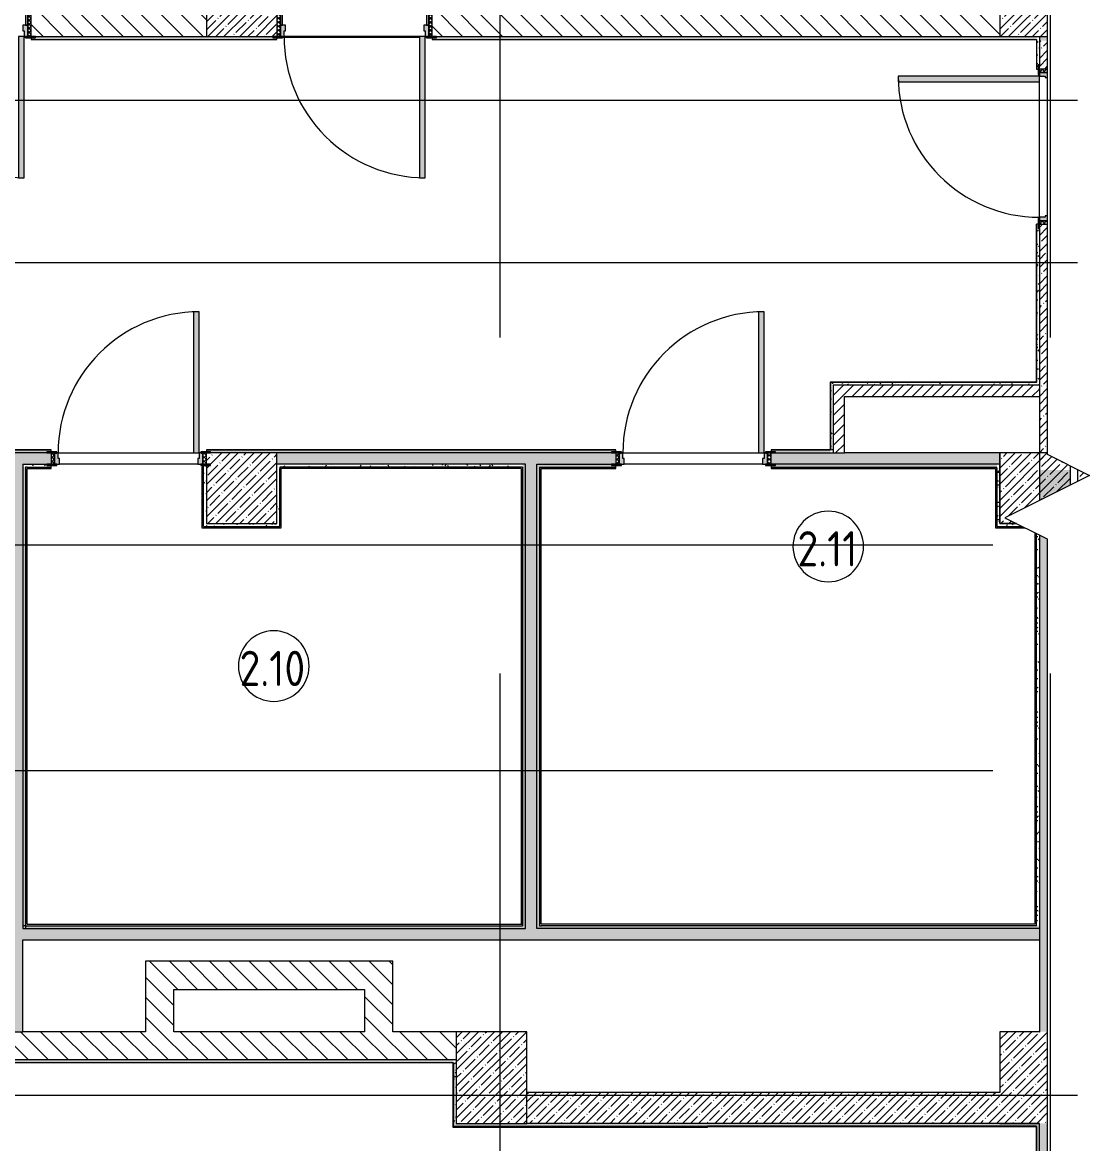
# Model space of a CAD drawing. Header units: millimetres. Extents: x -6228 to 201956, y -8553 to 30426.
# Drawn here: x 174229 to 181788, y 10757 to 18700 of the extents above; entities that cross this region are included whole.
import ezdxf

# ---------------------------------------------------------------- set-up
doc = ezdxf.new("R2010")
doc.units = ezdxf.units.MM
doc.linetypes.add('Осевая', pattern=[15875, 3175, -2381.25, 7937.5, -2381.25])
for name, color, linetype, lineweight in [('A-AREA-IDEN', 7, 'Continuous', 9), ('A-DETL-GENF', 7, 'Continuous', 9), ('A-WALL-4', 7, 'Continuous', 13), ('I-WALL-5', 7, 'Continuous', 9), ('S-COLS-2', 7, 'Continuous', 9), ('Оси', 7, 'Continuous', 9), ('Оси-2', 7, 'Осевая', 9)]:
    doc.layers.add(name, color=color, linetype=linetype, lineweight=lineweight)
for name, color, linetype, lineweight, true_color in [('A-DOOR-5', 7, 'Continuous', 9, 0xaaaaaa), ('A-DOOR-6', 7, 'Continuous', 9, 0xe2e2e2), ('A-DOOR-FRAM-4', 7, 'Continuous', 9, 0xe2e2e2), ('A-DOOR-FRAM-5', 7, 'Continuous', 9, 0xaaaaaa), ('A-FLOR-3', 7, 'Continuous', 9, 0xaaaaaa), ('I-WALL-6', 7, 'Continuous', 9, 0x787878), ('I-WALL-7', 9, 'Continuous', 9, 0x808080)]:
    doc.layers.add(name, color=color, linetype=linetype, lineweight=lineweight, true_color=true_color)
doc.styles.add('GOST Common', font='GOST_Common.ttf', dxfattribs={"width": 0.9, "height": 250})
pattern_1 = [(45, (96951.9, 0), (-57.02463, 57.02463), []), (45, (97008.92, 0), (-57.02463, 57.02463), [100.806, -20.161, 3.353, -16.808])]
pattern_2 = [(135, (96951.9, 0), (-70.71068, -70.71068), [])]
pattern_3 = [(135, (96951.9, 0), (-75.43415, -75.43415), [106.68, -17.78, 3.556, -17.78]), (135, (96951.9, 75.39), (-75.43415, -75.43415), []), (50, (96951.9, 0), (127.52922, -11.15758), [13.335, -146.685]), (355, (96951.9, 0), (-24.66966, 133.74002), [10.668, -117.348]), (100.451, (96962.52, -0.93), (102.85973, 122.58178), [11.333, -124.663]), (46.184, (96951.9, 35.56), (189.75516, -29.43036), [20.002, -220.027]), (96.636, (96967.7, 33.1), (166.1822, 173.1996), [17, -186.995]), (351.184, (96951.9, 35.56), (166.18393, 173.19757), [16.002, -176.022]), (21, (96969.68, 26.67), (106.13027, -71.58603), [13.335, -146.685]), (326, (96969.68, 26.67), (43.26188, 128.93175), [10.668, -117.348]), (71.451, (96978.52, 20.7), (149.39198, 57.34505), [11.333, -124.663]), (37.5, (96951.896, 0), (2.162228, 59.188357), [3.353, -112.573, 3.353, -115.773, -117.792]), (37.5, (96951.896, 0), (2.162228, 59.188357), [-235.052, 3.353, -114.44]), (7.5, (96951.896, 0), (46.773857, 70.126152), [3.353, -64.567, 3.353, -109.906, -44.894]), (7.5, (96951.896, 0), (46.773857, 70.126152), [-181.178, 3.353, -41.542]), (327.5, (96912.247, 0), (94.91367, -4.010093), [3.353, -41.097, 3.353, -135.331, -184.023]), (327.5, (96912.247, 0), (94.91367, -4.010093), [-183.134, 3.353, -180.67]), (317.5, (96894.47, 0), (103.69057, 17.79882), [3.353, -54.432, 3.353, -88.748, -130.683]), (317.5, (96894.47, 0), (103.69057, 17.79882), [-149.885, 3.353, -127.33])]
pattern_4 = [(45, (96951.896, 0), (-35.35534, 35.35534), [])]
pattern_5 = [(0, (96951.896, 0), (121.92, 30.48), [10.058, -81.382, 10.058, -81.382, -487.68]), (0, (96951.896, 0), (121.92, 30.48), [-182.88, 10.058, -172.822, 10.058, -81.382, -213.36]), (0, (96951.896, 0), (121.92, 30.48), [-457.2, 10.058, -50.902, 10.058, -142.342]), (120, (96997.616, 15.24), (-87.356454, 90.345817), [10.058, -81.382, 10.058, -81.382, -487.68]), (120, (96997.616, 15.24), (-87.356454, 90.345817), [-182.88, 10.058, -172.822, 10.058, -81.382, -213.36]), (120, (96997.616, 15.24), (-87.356454, 90.345817), [-457.2, 10.058, -50.902, 10.058, -142.342]), (240, (97012.856, 76.2), (-34.563546, -120.825817), [10.058, -81.382, 10.058, -81.382, -487.68]), (240, (97012.856, 76.2), (-34.563546, -120.825817), [-182.88, 10.058, -172.822, 10.058, -81.382, -213.36]), (240, (97012.856, 76.2), (-34.563546, -120.825817), [-457.2, 10.058, -50.902, 10.058, -142.342])]

# ---------------------------------------------------------------- blocks, each defined once
blk = doc.blocks.new('110_Дверь_СКБ_1Ст_Внутренняя1 - Д-4 1100x2100h_су мгн-32375332-План зашивки приборов отопления в осях 1 этажа 12-23')
at = {"layer": 'A-DOOR-5'}
h = blk.add_hatch(dxfattribs=at)
h.set_pattern_fill('FP_35', color=256, style=0, pattern_type=2)
h.set_pattern_definition([(135, (1751.41, 164.685), (-14.14214, -14.14214), []), (225, (1751.41, 164.685), (14.14214, -14.14214), [])])
h.paths.add_polyline_path([(554.2, 100), (537.5, 100), (537.5, -100), (562.5, -100), (562.5, 100)])
at = {"layer": 'A-DOOR-6'}
h = blk.add_hatch(color=256, dxfattribs=at)
h.paths.add_polyline_path([(-487.5, 100), (-512.5, 100), (-512.5, 20), (-477.5, 20), (-477.5, 60), (-487.5, 60)])
h.paths.add_polyline_path([(537.5, 100), (512.5, 100), (512.5, 60), (502.5, 60), (502.5, 20), (537.5, 20)])
at = {"layer": 'A-DOOR-FRAM-4'}
for points in [[(-487.5, 1100), (-487.5, 100), (-447.5, 100), (-447.5, 1100)], [(-567.5, 108), (-567.5, 100), (-497.5, 100), (-497.5, 108)], [(-512.5, 100), (-512.5, 99), (-497.5, 100)], [(554.2, 108), (522.5, 108), (522.5, 100), (592.5, 100), (592.5, 108)], [(522.5, 100), (522.5, 99), (537.5, 100)], [(-497.5, 20), (-512.5, 20), (-512.5, -100), (-497.5, -100)], [(537.5, 20), (522.5, 20), (522.5, -100), (537.5, -100)], [(-567.5, -100), (-567.5, -108), (-497.5, -108), (-497.5, -100)], [(554.2, -100), (522.5, -100), (522.5, -108), (592.5, -108), (592.5, -100)]]:
    blk.add_hatch(color=256, dxfattribs=at).paths.add_polyline_path(points)
at = {"layer": 'A-DOOR-FRAM-5'}
h = blk.add_hatch(dxfattribs=at)
h.set_pattern_fill('FP_36', color=256, style=0, pattern_type=2)
h.set_pattern_definition([(45, (-371.384, 164.685), (-14.1421, 14.1421), []), (135, (-371.384, 164.685), (-14.1421, -14.1421), [])])
h.paths.add_polyline_path([(-512.5, 100), (-537.5, 100), (-537.5, -100), (-512.5, -100)])
at = {"layer": 'A-DOOR-5'}
for p, q in [((-487.5, 1100), (-487.5, 100)), ((-447.5, 1100), (-487.5, 1100)), ((-447.5, 100), (-447.5, 1100)), ((-487.5, 100), (-447.5, 100))]:
    blk.add_line(p, q, dxfattribs=at)
blk.add_arc((-487.5, 100), 1000, 360, 90, dxfattribs=at)
at = {"layer": 'A-DOOR-FRAM-5'}
for p, q in [((-497.5, 108), (-567.5, 108)), ((-567.5, 108), (-567.5, 100)), ((-567.5, 100), (-497.5, 100)), ((-512.5, 100), (-537.5, 100)), ((-537.5, 100), (-537.5, -100)), ((-487.5, 100), (-512.5, 100)), ((-512.5, 100), (-512.5, 20)), ((-512.5, -100), (-512.5, 100)), ((-497.5, 100), (-512.5, 100)), ((-512.5, 100), (-512.5, 99)), ((-512.5, 99), (-497.5, 99)), ((-497.5, 100), (-497.5, 108)), ((-497.5, 99), (-497.5, 100)), ((-487.5, 60), (-487.5, 100)), ((512.5, 100), (512.5, 60)), ((537.5, 100), (512.5, 100)), ((592.5, 108), (522.5, 108)), ((522.5, 108), (522.5, 100)), ((537.5, 100), (522.5, 100)), ((522.5, 100), (522.5, 99)), ((522.5, 100), (592.5, 100)), ((522.5, 99), (537.5, 99)), ((537.5, 20), (537.5, 100)), ((562.5, 100), (537.5, 100)), ((537.5, 100), (537.5, -100)), ((537.5, 99), (537.5, 100)), ((562.5, -100), (562.5, 100)), ((592.5, 100), (592.5, 108)), ((-512.5, 20), (-477.5, 20)), ((-497.5, 20), (-512.5, 20)), ((-512.5, 20), (-512.5, -100)), ((-497.5, -100), (-497.5, 20)), ((-477.5, 60), (-487.5, 60)), ((-477.5, 20), (-477.5, 60)), ((512.5, 60), (502.5, 60)), ((502.5, 60), (502.5, 20)), ((502.5, 20), (537.5, 20)), ((537.5, 20), (522.5, 20)), ((522.5, 20), (522.5, -100)), ((537.5, -100), (537.5, 20)), ((-497.5, -100), (-567.5, -100)), ((-567.5, -100), (-567.5, -108)), ((-567.5, -108), (-497.5, -108)), ((-537.5, -100), (-512.5, -100)), ((-512.5, -100), (-497.5, -100)), ((-497.5, -108), (-497.5, -100)), ((522.5, -100), (537.5, -100)), ((592.5, -100), (522.5, -100)), ((522.5, -100), (522.5, -108)), ((522.5, -108), (592.5, -108)), ((537.5, -100), (562.5, -100)), ((592.5, -108), (592.5, -100))]:
    blk.add_line(p, q, dxfattribs=at)
blk = doc.blocks.new('BSC_Колонна _Прямоугольная - 500х500-V203-План зашивки приборов отопления в осях 1 этажа 12-23')
at = {"layer": 'S-COLS-2'}
h = blk.add_hatch(dxfattribs=at)
h.set_pattern_fill('FP_178', color=256, style=0, pattern_type=2)
h.set_pattern_definition([(45, (-78830, -15400), (-57.02463, 57.02463), []), (45, (-78772.975, -15400), (-57.02463, 57.02463), [100.806, -20.161, 3.353, -16.808])])
h.paths.add_polyline_path([(-250, -250), (250, -250), (250, 250), (-250, 250), (-250, 170), (-220, 170), (-220, 162), (-250, 162), (-250, -9.9)])
for p, q in [((250, 250), (-220, 250)), ((250, -250), (250, 250)), ((-250, 162), (-250, -250)), ((-250, -250), (250, -250))]:
    blk.add_line(p, q, dxfattribs=at)
blk = doc.blocks.new('110_Дверь_СКБ_1Ст_Внутренняя1 - Д-4 _л_ 1100x2100h_су мгн-V205-План зашивки приборов отопления в осях 1 этажа 12-23')
at = {"layer": 'A-DOOR-5'}
h = blk.add_hatch(dxfattribs=at)
h.set_pattern_fill('FP_58', color=256, style=0, pattern_type=2)
h.set_pattern_definition([(135, (1751.41, 174.685), (-14.14214, -14.14214), []), (225, (1751.41, 174.685), (14.14214, -14.14214), [])])
h.paths.add_polyline_path([(537.5, 54.3), (562.5, 54.3), (562.5, 110), (537.5, 110)])
at = {"layer": 'A-DOOR-6'}
h = blk.add_hatch(color=256, dxfattribs=at)
h.paths.add_polyline_path([(-512.5, 110), (-512.5, 54.3), (-477.5, 54.3), (-477.5, 70), (-487.5, 70), (-487.5, 110)])
h.paths.add_polyline_path([(502.5, 54.3), (537.5, 54.3), (537.5, 110), (512.5, 110), (512.5, 70), (502.5, 70)])
at = {"layer": 'A-DOOR-FRAM-4'}
for points in [[(472.5, 110), (512.5, 110), (512.5, 1110), (472.5, 1110), (472.5, 405.1)], [(-567.5, 110), (-497.5, 110), (-497.5, 118), (-567.5, 118)], [(522.5, 110), (592.5, 110), (592.5, 118), (522.5, 118)]]:
    blk.add_hatch(color=256, dxfattribs=at).paths.add_polyline_path(points)
at = {"layer": 'A-DOOR-FRAM-5'}
h = blk.add_hatch(dxfattribs=at)
h.set_pattern_fill('FP_59', color=256, style=0, pattern_type=2)
h.set_pattern_definition([(45, (-371.384, 174.685), (-14.1421, 14.1421), []), (135, (-371.384, 174.685), (-14.1421, -14.1421), [])])
h.paths.add_polyline_path([(-537.5, 54.3), (-512.5, 54.3), (-512.5, 110), (-537.5, 110)])
at = {"layer": 'A-DOOR-5'}
for p, q in [((512.5, 1110), (472.5, 1110)), ((472.5, 1110), (472.5, 110)), ((512.5, 110), (512.5, 1110)), ((472.5, 110), (512.5, 110))]:
    blk.add_line(p, q, dxfattribs=at)
blk.add_arc((512.5, 110), 1000, 90, 180, dxfattribs=at)
at = {"layer": 'A-DOOR-FRAM-5'}
for p, q in [((-497.5, 118), (-567.5, 118)), ((-567.5, 118), (-567.5, 110)), ((-567.5, 110), (-497.5, 110)), ((-512.5, 110), (-537.5, 110)), ((-537.5, 110), (-537.5, 54.3)), ((-487.5, 110), (-512.5, 110)), ((-512.5, 110), (-512.5, 54.3)), ((-512.5, 54.3), (-512.5, 110)), ((-497.5, 110), (-512.5, 110)), ((-512.5, 110), (-512.5, 109)), ((-512.5, 109), (-497.5, 109)), ((-497.5, 110), (-497.5, 118)), ((-497.5, 109), (-497.5, 110)), ((-487.5, 70), (-487.5, 110)), ((512.5, 110), (512.5, 70)), ((537.5, 110), (512.5, 110)), ((592.5, 118), (522.5, 118)), ((522.5, 118), (522.5, 110)), ((537.5, 110), (522.5, 110)), ((522.5, 110), (522.5, 109)), ((522.5, 110), (592.5, 110)), ((522.5, 109), (537.5, 109)), ((537.5, 54.3), (537.5, 110)), ((562.5, 110), (537.5, 110)), ((537.5, 110), (537.5, 54.3)), ((537.5, 109), (537.5, 110)), ((562.5, 54.3), (562.5, 110)), ((592.5, 110), (592.5, 118)), ((-477.5, 70), (-487.5, 70)), ((-477.5, 54.3), (-477.5, 70)), ((512.5, 70), (502.5, 70)), ((502.5, 70), (502.5, 54.3))]:
    blk.add_line(p, q, dxfattribs=at)
blk = doc.blocks.new('110_Дверь_СКБ_1Ст_Внутренняя1 - Д-4 _л_ 1100x2100h_су мгн-32399984-План зашивки приборов отопления в осях 1 этажа 12-23')
at = {"layer": 'A-DOOR-5'}
h = blk.add_hatch(dxfattribs=at)
h.set_pattern_fill('FP_60', color=256, style=0, pattern_type=2)
h.set_pattern_definition([(135, (1751.41, 104.685), (-14.14214, -14.14214), []), (225, (1751.41, 104.685), (14.14214, -14.14214), [])])
h.paths.add_polyline_path([(562.5, -40), (562.5, 40), (537.5, 40), (537.5, -40)])
at = {"layer": 'A-DOOR-6'}
h = blk.add_hatch(color=256, dxfattribs=at)
h.paths.add_polyline_path([(537.5, -40), (537.5, 40), (512.5, 40), (512.5, 0), (502.5, 0), (502.5, -40)])
h.paths.add_polyline_path([(-477.5, -40), (-477.5, 0), (-487.5, 0), (-487.5, 40), (-512.5, 40), (-512.5, -40)])
at = {"layer": 'A-DOOR-FRAM-4'}
for points in [[(472.5, 40), (512.5, 40), (512.5, 1040), (472.5, 1040), (472.5, 359.2)], [(-497.5, 40), (-497.5, 48), (-567.5, 48), (-567.5, 40)], [(-497.5, 39), (-497.5, 40), (-512.5, 39)], [(592.5, 40), (592.5, 48), (522.5, 48), (522.5, 40)], [(537.5, 39), (537.5, 40), (522.5, 39)], [(-497.5, -48), (-497.5, -40), (-567.5, -40), (-567.5, -48)], [(-497.5, -40), (-497.5, -39), (-512.5, -40)], [(537.5, -40), (537.5, -39), (522.5, -40)], [(592.5, -48), (592.5, -40), (522.5, -40), (522.5, -48)]]:
    blk.add_hatch(color=256, dxfattribs=at).paths.add_polyline_path(points)
at = {"layer": 'A-DOOR-FRAM-5'}
h = blk.add_hatch(dxfattribs=at)
h.set_pattern_fill('FP_61', color=256, style=0, pattern_type=2)
h.set_pattern_definition([(45, (-371.384, 104.685), (-14.1421, 14.1421), []), (135, (-371.384, 104.685), (-14.1421, -14.1421), [])])
h.paths.add_polyline_path([(-512.5, -40), (-512.5, 40), (-537.5, 40), (-537.5, -40)])
at = {"layer": 'A-DOOR-5'}
for p, q in [((512.5, 1040), (472.5, 1040)), ((472.5, 1040), (472.5, 40)), ((512.5, 40), (512.5, 1040)), ((472.5, 40), (512.5, 40))]:
    blk.add_line(p, q, dxfattribs=at)
blk.add_arc((512.5, 40), 1000, 90, 180, dxfattribs=at)
at = {"layer": 'A-DOOR-FRAM-5'}
for p, q in [((-497.5, 48), (-567.5, 48)), ((-567.5, 48), (-567.5, 40)), ((-567.5, 40), (-497.5, 40)), ((-512.5, 40), (-537.5, 40)), ((-537.5, 40), (-537.5, -40)), ((-487.5, 40), (-512.5, 40)), ((-512.5, 40), (-512.5, -40)), ((-512.5, -40), (-512.5, 40)), ((-497.5, 40), (-512.5, 40)), ((-512.5, 40), (-512.5, 39)), ((-512.5, 39), (-497.5, 39)), ((-497.5, 40), (-497.5, 48)), ((-497.5, 39), (-497.5, 40)), ((-487.5, 0), (-487.5, 40)), ((-477.5, 0), (-487.5, 0)), ((-477.5, -40), (-477.5, 0)), ((512.5, 0), (502.5, 0)), ((502.5, 0), (502.5, -40)), ((512.5, 40), (512.5, 0)), ((537.5, 40), (512.5, 40)), ((592.5, 48), (522.5, 48)), ((522.5, 48), (522.5, 40)), ((537.5, 40), (522.5, 40)), ((522.5, 40), (522.5, 39)), ((522.5, 40), (592.5, 40)), ((522.5, 39), (537.5, 39)), ((537.5, -40), (537.5, 40)), ((562.5, 40), (537.5, 40)), ((537.5, 40), (537.5, -40)), ((537.5, 39), (537.5, 40)), ((562.5, -40), (562.5, 40)), ((592.5, 40), (592.5, 48)), ((-497.5, -40), (-567.5, -40)), ((-567.5, -40), (-567.5, -48)), ((-567.5, -48), (-497.5, -48)), ((-537.5, -40), (-512.5, -40)), ((-497.5, -39), (-512.5, -39)), ((-512.5, -39), (-512.5, -40)), ((-512.5, -40), (-477.5, -40)), ((-512.5, -40), (-497.5, -40)), ((-497.5, -40), (-497.5, -39)), ((-497.5, -48), (-497.5, -40)), ((502.5, -40), (537.5, -40)), ((537.5, -39), (522.5, -39)), ((522.5, -39), (522.5, -40)), ((522.5, -40), (537.5, -40)), ((592.5, -40), (522.5, -40)), ((522.5, -40), (522.5, -48)), ((522.5, -48), (592.5, -48)), ((537.5, -40), (537.5, -39)), ((537.5, -40), (562.5, -40)), ((592.5, -48), (592.5, -40))]:
    blk.add_line(p, q, dxfattribs=at)
blk = doc.blocks.new('BSC_Колонна _Прямоугольная - 500х500-V213-План зашивки приборов отопления в осях 1 этажа 12-23')
at = {"layer": 'S-COLS-2'}
h = blk.add_hatch(dxfattribs=at)
h.set_pattern_fill('FP_181', color=256, style=0, pattern_type=2)
h.set_pattern_definition([(45, (-78830, -18850), (-57.02463, 57.02463), []), (45, (-78772.975, -18850), (-57.02463, 57.02463), [100.806, -20.161, 3.353, -16.808])])
h.paths.add_polyline_path([(-250, -250), (250, -250), (250, -50), (220, -50), (220, -42), (250, -42), (250, 250), (-250, 250), (-250, -50)])
for p, q in [((250, 250), (-250, 250)), ((-250, 250), (-250, -250)), ((250, -42), (250, 250)), ((-250, -250), (220, -250))]:
    blk.add_line(p, q, dxfattribs=at)
blk = doc.blocks.new('BSC_Колонна _Прямоугольная - 500х500-V214-План зашивки приборов отопления в осях 1 этажа 12-23')
at = {"layer": 'S-COLS-2'}
h = blk.add_hatch(dxfattribs=at)
h.set_pattern_fill('FP_182', color=256, style=0, pattern_type=2)
h.set_pattern_definition([(45, (-84450, -18850), (-57.02463, 57.02463), []), (45, (-84392.975, -18850), (-57.02463, 57.02463), [100.806, -20.161, 3.353, -16.808])])
h.paths.add_polyline_path([(-250, -250), (85.7, -250), (85.7, 250), (-250, 250), (-250, 14.6)])
for p, q in [((85.7, 250), (-250, 250)), ((-250, 250), (-250, -250)), ((-250, -250), (85.7, -250))]:
    blk.add_line(p, q, dxfattribs=at)
blk = doc.blocks.new('BSC_Колонна _Прямоугольная - 650х500-V218-План зашивки приборов отопления в осях 1 этажа 12-23')
at = {"layer": 'S-COLS-2'}
h = blk.add_hatch(dxfattribs=at)
h.set_pattern_fill('FP_184', color=256, style=0, pattern_type=2)
h.set_pattern_definition([(135, (11225, -80600), (-57.02463, -57.02463), []), (135, (11225, -80542.975), (-57.02463, -57.02463), [100.806, -20.161, 3.353, -16.808])])
h.paths.add_polyline_path([(325, -55.5), (325, 250), (-325, 250), (-325, -250), (325, -250)])
for p, q in [((325, 250), (-325, 250)), ((-325, 250), (-325, -250)), ((325, -250), (325, 250)), ((-325, -250), (325, -250))]:
    blk.add_line(p, q, dxfattribs=at)
blk = doc.blocks.new('DET_L_Линия разрыва - М100-30654842-План зашивки приборов отопления в осях 1 этажа 12-23')
at = {"layer": 'A-DETL-GENF'}
for p, q in [((11889.9, 300), (11739.9, 0)), ((12189.9, -300), (11889.9, 300)), ((11739.9, 0), (0, 0)), ((12339.9, 0), (12189.9, -300)), ((24079.7, 0), (12339.9, 0))]:
    blk.add_line(p, q, dxfattribs=at)
blk = doc.blocks.new('Марка_Помещения - Номер-25198446-План зашивки приборов отопления в осях 1 этажа 12-23')
at = {"layer": 'A-AREA-IDEN'}
for start, end in [(360, 180), (180, 360)]:
    blk.add_arc((0, 0), 2.5, start, end, dxfattribs=at)

msp = doc.modelspace()

# ---------------------------------------------------------------- hatches: boundary and pattern name
at = {"layer": 'I-WALL-5'}
h = msp.add_hatch(dxfattribs=at)
h.set_pattern_fill('FP_157', color=256, style=0, pattern_type=2)
h.set_pattern_definition(pattern_1)
h.paths.add_polyline_path([(181431.9, 15313.1), (181651.9, 15423.1), (181651.9, 15530), (181431.9, 15530), (181431.9, 15390.1)])
h.paths.add_polyline_path([(181487.6, 18570), (181487.6, 18600), (181431.9, 18600), (181431.9, 18570)])
h.paths.add_polyline_path([(181431.9, 19100), (181487.6, 19100), (181487.6, 22700), (181431.9, 22700), (181431.9, 20022.7)])
h.paths.add_polyline_path([(181431.9, 23200), (181487.6, 23200), (181487.6, 26600), (181431.9, 26600), (181431.9, 23497.1)])
h = msp.add_hatch(dxfattribs=at)
h.set_pattern_fill('FP_159', color=256, style=0, pattern_type=2)
h.set_pattern_definition(pattern_2)
h.paths.add_polyline_path([(181151.9, 18600), (181151.9, 18800), (177131.9, 18800), (177131.9, 18600), (181136.8, 18600)])
h.paths.add_polyline_path([(175531.9, 18600), (175531.9, 18800), (174291.9, 18800), (174291.9, 18600), (175312.1, 18600)])
h.paths.add_polyline_path([(173127.9, 18600), (173191.9, 18600), (173191.9, 18800), (170991.9, 18800), (170991.9, 18600), (171671.7, 18600)])
h.paths.add_polyline_path([(170491.9, 18600), (170491.9, 18800), (163711.9, 18800), (163711.9, 18600), (170215.5, 18600)])
h = msp.add_hatch(dxfattribs=at)
h.set_pattern_fill('FP_157', color=256, style=0, pattern_type=2)
h.set_pattern_definition(pattern_1)
h.paths.add_polyline_path([(181487.6, 15530), (181651.9, 15530), (181651.9, 15558.7), (181487.6, 15640.9), (181487.6, 17270), (181431.9, 17270), (181431.9, 15530)])
h.paths.add_polyline_path([(181431.9, 18370), (181487.6, 18370), (181487.6, 18570), (181431.9, 18570), (181431.9, 18400)])
h = msp.add_hatch(dxfattribs=at)
h.set_pattern_fill('FP_162', color=256, style=0, pattern_type=2)
h.set_pattern_definition(pattern_4)
h.paths.add_polyline_path([(180051.9, 15650), (180051.9, 16130), (179971.9, 16130), (179971.9, 15650)])
h = msp.add_hatch(dxfattribs=at)
h.set_pattern_fill('FP_162', color=256, style=0, pattern_type=2)
h.set_pattern_definition(pattern_4)
h.paths.add_polyline_path([(181431.9, 16050), (181431.9, 16130), (180051.9, 16130), (180051.9, 16050), (181136.8, 16050)])
h = msp.add_hatch(dxfattribs=at)
h.set_pattern_fill('FP_157', color=256, style=0, pattern_type=2)
h.set_pattern_definition(pattern_1)
h.paths.add_polyline_path([(181701.9, 15448.1), (181787.6, 15490.9), (181701.9, 15533.7), (181701.9, 15490.9)])
h = msp.add_hatch(dxfattribs=at)
h.set_pattern_fill('FP_157', color=256, style=0, pattern_type=2)
h.set_pattern_definition(pattern_1)
h.paths.add_polyline_path([(181487.6, 4050), (181487.6, 10900), (181431.9, 10900), (181431.9, 4050)])
h.paths.add_polyline_path([(181487.6, 11550), (181487.6, 15040.9), (181431.9, 15068.7), (181431.9, 11550)])
h = msp.add_hatch(dxfattribs=at)
h.set_pattern_fill('FP_159', color=256, style=0, pattern_type=2)
h.set_pattern_definition(pattern_2)
h.paths.add_polyline_path([(175101.9, 11550), (175301.9, 11550), (175301.9, 12050), (175101.9, 12050)])
h = msp.add_hatch(dxfattribs=at)
h.set_pattern_fill('FP_159', color=256, style=0, pattern_type=2)
h.set_pattern_definition(pattern_2)
h.paths.add_polyline_path([(176651.9, 11850), (176651.9, 12050), (175301.9, 12050), (175301.9, 11850), (176040.2, 11850)])
h = msp.add_hatch(dxfattribs=at)
h.set_pattern_fill('FP_159', color=256, style=0, pattern_type=2)
h.set_pattern_definition(pattern_2)
h.paths.add_polyline_path([(176851.9, 11550), (176851.9, 12050), (176651.9, 12050), (176651.9, 11550)])
h = msp.add_hatch(dxfattribs=at)
h.set_pattern_fill('FP_159', color=256, style=0, pattern_type=2)
h.set_pattern_definition(pattern_2)
h.paths.add_polyline_path([(177301.9, 11350), (177301.9, 11550), (172931.9, 11550), (172931.9, 11350), (177281.9, 11350)])
h = msp.add_hatch(dxfattribs=at)
h.set_pattern_fill('FP_157', color=256, style=0, pattern_type=2)
h.set_pattern_definition(pattern_1)
h.paths.add_polyline_path([(181151.9, 10900), (181151.9, 11120), (177801.9, 11120), (177801.9, 10900), (181136.8, 10900)])
at = {"layer": 'I-WALL-6'}
h = msp.add_hatch(dxfattribs=at)
h.set_pattern_fill('FP_165', color=256, style=0, pattern_type=2)
h.set_pattern_definition(pattern_3)
h.paths.add_polyline_path([(181151.9, 15570), (181151.9, 15650), (179531.9, 15650), (179531.9, 15570), (181136.8, 15570)])
h.paths.add_polyline_path([(178401.9, 15570), (178431.9, 15570), (178431.9, 15650), (176031.9, 15650), (176031.9, 15570), (178224.4, 15570)])
h.paths.add_polyline_path([(174220, 15570), (174431.9, 15570), (174431.9, 15650), (174076.7, 15650), (174076.7, 15570), (174151.7, 15570)])
h.paths.add_polyline_path([(172976.7, 15570), (172976.7, 15650), (172511.9, 15650), (172511.9, 15570), (172946.7, 15570)])
h = msp.add_hatch(dxfattribs=at)
h.set_pattern_fill('FP_165', color=256, style=0, pattern_type=2)
h.set_pattern_definition(pattern_3)
h.paths.add_polyline_path([(174231.7, 11550), (174231.7, 15570), (174151.7, 15570), (174151.7, 11550)])
h = msp.add_hatch(dxfattribs=at)
h.set_pattern_fill('FP_165', color=256, style=0, pattern_type=2)
h.set_pattern_definition(pattern_3)
h.paths.add_polyline_path([(177791.7, 12280), (177871.7, 12280), (177871.7, 15570), (177791.7, 15570), (177791.7, 12300)])
h = msp.add_hatch(dxfattribs=at)
h.set_pattern_fill('FP_165', color=256, style=0, pattern_type=2)
h.set_pattern_definition(pattern_3)
h.paths.add_polyline_path([(181431.9, 12200), (181431.9, 12280), (174231.7, 12280), (174231.7, 12200), (180408.7, 12200)])
at = {"layer": 'I-WALL-7'}
h = msp.add_hatch(dxfattribs=at)
h.set_pattern_fill('FP_186', color=256, style=0, pattern_type=2)
h.set_pattern_definition(pattern_5)
h.paths.add_polyline_path([(181410.9, 18580), (181411.9, 18580), (181411.9, 18600), (177161.9, 18599.9), (177161.9, 18592), (177131.9, 18592), (177131.9, 18580), (181136.8, 18580)])
h.paths.add_polyline_path([(174321.9, 18580), (176031.9, 18580), (176031.9, 18592), (176001.9, 18592), (176001.9, 18600), (174321.9, 18599.7), (174321.9, 18592), (174291.9, 18592), (174291.9, 18580)])
h.paths.add_polyline_path([(173127.9, 18580), (173191.9, 18580), (173191.9, 18592), (173161.9, 18592), (173161.9, 18600), (163711.9, 18600), (163711.9, 18580), (171671.7, 18580)])
h = msp.add_hatch(dxfattribs=at)
h.set_pattern_fill('FP_186', color=256, style=0, pattern_type=2)
h.set_pattern_definition(pattern_5)
h.paths.add_polyline_path([(181411.9, 16150), (181431.9, 16150), (181431.4, 17240), (181423.9, 17240), (181423.9, 17270), (181411.9, 17270), (181411.9, 16151)])
h.paths.add_polyline_path([(181423.9, 18370), (181423.9, 18400), (181431.9, 18400), (181431.9, 18600), (181411.9, 18600), (181411.9, 18370)])
h = msp.add_hatch(dxfattribs=at)
h.set_pattern_fill('FP_186', color=256, style=0, pattern_type=2)
h.set_pattern_definition(pattern_5)
h.paths.add_polyline_path([(179971.9, 15650), (179971.9, 16150), (179951.9, 16150), (179951.9, 15650)])
h = msp.add_hatch(dxfattribs=at)
h.set_pattern_fill('FP_186', color=256, style=0, pattern_type=2)
h.set_pattern_definition(pattern_5)
h.paths.add_polyline_path([(181431.9, 16130), (181431.9, 16150), (179971.9, 16150), (179971.9, 16130), (181136.8, 16130)])
h = msp.add_hatch(dxfattribs=at)
h.set_pattern_fill('FP_186', color=256, style=0, pattern_type=2)
h.set_pattern_definition(pattern_5)
h.paths.add_polyline_path([(179951.9, 15650), (179951.9, 15670), (179531.9, 15670), (179531.9, 15658), (179561.9, 15658), (179561.9, 15650), (179680.6, 15650)])
h.paths.add_polyline_path([(178224.4, 15650), (178401.9, 15650.2), (178401.9, 15658), (178431.9, 15658), (178431.9, 15670), (175531.9, 15670), (175531.9, 15658), (175561.9, 15658), (175561.9, 15650), (177860.4, 15650)])
h.paths.add_polyline_path([(174401.9, 15650), (174401.9, 15658), (174431.9, 15658), (174431.9, 15670), (174076.7, 15670), (174076.7, 15658), (174106.7, 15658), (174106.7, 15650), (174220, 15650)])
h.paths.add_polyline_path([(172946.7, 15650), (172946.7, 15658), (172976.7, 15658), (172976.7, 15670), (170491.9, 15670), (170491.9, 15650), (172511.9, 15650)])
h = msp.add_hatch(dxfattribs=at)
h.set_pattern_fill('FP_186', color=256, style=0, pattern_type=2)
h.set_pattern_definition(pattern_5)
h.paths.add_polyline_path([(174401.9, 15550), (174431.9, 15550), (174431.9, 15562), (174401.9, 15562), (174401.9, 15570), (174231.7, 15570), (174231.7, 15550), (174262.7, 15550)])
h = msp.add_hatch(dxfattribs=at)
h.set_pattern_fill('FP_186', color=256, style=0, pattern_type=2)
h.set_pattern_definition(pattern_5)
h.paths.add_polyline_path([(177760.7, 15550), (177771.7, 15550), (177771.7, 15570), (176031.9, 15570), (176031.9, 15550), (177496.4, 15550)])
h = msp.add_hatch(dxfattribs=at)
h.set_pattern_fill('FP_186', color=256, style=0, pattern_type=2)
h.set_pattern_definition(pattern_5)
h.paths.add_polyline_path([(177771.7, 12300), (177791.7, 12300), (177791.7, 15570), (177771.7, 15570), (177771.7, 12311)])
h = msp.add_hatch(dxfattribs=at)
h.set_pattern_fill('FP_186', color=256, style=0, pattern_type=2)
h.set_pattern_definition(pattern_5)
h.paths.add_polyline_path([(181131.9, 15550), (181131.9, 15570), (179561.9, 15570), (179561.9, 15562), (179531.9, 15562), (179531.9, 15550), (180408.7, 15550)])
h.paths.add_polyline_path([(178401.9, 15550), (178431.9, 15550), (178431.9, 15562), (178401.9, 15562), (178401.9, 15570), (177871.7, 15570), (177871.7, 15550), (178224.4, 15550)])
h = msp.add_hatch(dxfattribs=at)
h.set_pattern_fill('FP_186', color=256, style=0, pattern_type=2)
h.set_pattern_definition(pattern_5)
h.paths.add_polyline_path([(181131.9, 15150), (181151.9, 15150), (181151.9, 15570), (181131.9, 15570), (181131.9, 15390.1)])
h = msp.add_hatch(dxfattribs=at)
h.set_pattern_fill('FP_186', color=256, style=0, pattern_type=2)
h.set_pattern_definition(pattern_5)
h.paths.add_polyline_path([(174251.7, 12280), (174251.7, 15550), (174231.7, 15550), (174231.7, 12280)])
h = msp.add_hatch(dxfattribs=at)
h.set_pattern_fill('FP_186', color=256, style=0, pattern_type=2)
h.set_pattern_definition(pattern_5)
h.paths.add_polyline_path([(175511.9, 15150), (175531.9, 15150), (175531.9, 15562), (175511.9, 15562), (175511.9, 15390.1)])
h = msp.add_hatch(dxfattribs=at)
h.set_pattern_fill('FP_186', color=256, style=0, pattern_type=2)
h.set_pattern_definition(pattern_5)
h.paths.add_polyline_path([(176031.9, 15130), (176051.9, 15130), (176051.9, 15550), (176031.9, 15550), (176031.9, 15150)])
h = msp.add_hatch(dxfattribs=at)
h.set_pattern_fill('FP_186', color=256, style=0, pattern_type=2)
h.set_pattern_definition(pattern_5)
h.paths.add_polyline_path([(177871.7, 12300), (177891.7, 12300), (177891.7, 15550), (177871.7, 15550), (177871.7, 13073.9)])
h = msp.add_hatch(dxfattribs=at)
h.set_pattern_fill('FP_186', color=256, style=0, pattern_type=2)
h.set_pattern_definition(pattern_5)
h.paths.add_polyline_path([(176031.9, 15130), (176031.9, 15150), (175511.9, 15150), (175511.9, 15130), (175531.9, 15130)])
h = msp.add_hatch(dxfattribs=at)
h.set_pattern_fill('FP_186', color=256, style=0, pattern_type=2)
h.set_pattern_definition(pattern_5)
h.paths.add_polyline_path([(181187.6, 15130), (181309.4, 15130), (181269.4, 15150), (181131.9, 15150), (181131.9, 15130)])
h = msp.add_hatch(dxfattribs=at)
h.set_pattern_fill('FP_186', color=256, style=0, pattern_type=2)
h.set_pattern_definition(pattern_5)
h.paths.add_polyline_path([(181411.9, 12300), (181431.9, 12300), (181431.9, 15068.7), (181411.9, 15078.7), (181411.9, 12311)])
h = msp.add_hatch(dxfattribs=at)
h.set_pattern_fill('FP_186', color=256, style=0, pattern_type=2)
h.set_pattern_definition(pattern_5)
h.paths.add_polyline_path([(177496.4, 12280), (177791.7, 12280), (177791.7, 12300), (174231.7, 12300), (174231.7, 12280), (176040.2, 12280)])
h = msp.add_hatch(dxfattribs=at)
h.set_pattern_fill('FP_186', color=256, style=0, pattern_type=2)
h.set_pattern_definition(pattern_5)
h.paths.add_polyline_path([(181431.9, 12280), (181431.9, 12300), (177871.7, 12300), (177871.7, 12280), (180408.7, 12280)])
h = msp.add_hatch(dxfattribs=at)
h.set_pattern_fill('FP_186', color=256, style=0, pattern_type=2)
h.set_pattern_definition(pattern_5)
h.paths.add_polyline_path([(177280.9, 11330), (177281.9, 11330), (177281.9, 11350), (172931.9, 11350), (172931.9, 11330), (176040.2, 11330)])
h = msp.add_hatch(dxfattribs=at)
h.set_pattern_fill('FP_186', color=256, style=0, pattern_type=2)
h.set_pattern_definition(pattern_5)
h.paths.add_polyline_path([(177301.9, 10900), (177301.9, 11350), (177281.9, 11350), (177281.9, 10900)])
h = msp.add_hatch(dxfattribs=at)
h.set_pattern_fill('FP_186', color=256, style=0, pattern_type=2)
h.set_pattern_definition(pattern_5)
h.paths.add_polyline_path([(181410.9, 10880), (181411.9, 10880), (181411.9, 10900), (177281.9, 10900), (177281.9, 10880), (181136.8, 10880)])
h = msp.add_hatch(dxfattribs=at)
h.set_pattern_fill('FP_186', color=256, style=0, pattern_type=2)
h.set_pattern_definition(pattern_5)
h.paths.add_polyline_path([(181411.9, 4140), (181431.9, 4140), (181431.9, 10900), (181411.9, 10900), (181411.9, 4141)])
at = {"layer": 'S-COLS-2'}
h = msp.add_hatch(dxfattribs=at)
h.set_pattern_fill('FP_157', color=256, style=0, pattern_type=2)
h.set_pattern_definition(pattern_1)
h.paths.add_polyline_path([(181187.6, 15150), (181269.4, 15150), (181187.6, 15190.9), (181651.9, 15423.1), (181651.9, 15558.7), (181487.6, 15640.9), (181487.6, 15650), (181151.9, 15650), (181151.9, 15150)])
h = msp.add_hatch(dxfattribs=at)
h.set_pattern_fill('FP_157', color=256, style=0, pattern_type=2)
h.set_pattern_definition(pattern_1)
h.paths.add_polyline_path([(181151.9, 10900), (181487.6, 10900), (181487.6, 11550), (181151.9, 11550), (181151.9, 11120)])

# ---------------------------------------------------------------- linework, layer by layer
at = {"layer": 'A-FLOR-3'}
for p, q in [((174251.9, 18592.9), (174241.9, 18592.9)), ((177041.9, 18592.9), (176071.9, 18592.9)), ((177091.9, 18592.9), (177081.9, 18592.9))]:
    msp.add_line(p, q, dxfattribs=at)
at = {"layer": 'A-WALL-4'}
for p, q in [((174321.9, 18600), (175531.9, 18600)), ((177161.9, 18600), (181151.9, 18600)), ((181431.9, 18600), (181431.9, 18400)), ((181411.9, 18580), (181410.9, 18580)), ((181411.9, 18580), (181411.9, 18370)), ((181411.9, 16150), (181411.9, 17270)), ((181431.9, 17240), (181431.9, 16050)), ((174401.9, 15650), (174106.7, 15650)), ((178401.9, 15650), (176031.9, 15650)), ((179561.9, 15650), (180051.9, 15650)), ((179951.9, 15670), (179951.9, 15671)), ((174231.7, 15570), (174401.9, 15570)), ((174231.7, 15570), (174231.7, 12280)), ((177791.7, 15570), (176031.9, 15570)), ((177791.7, 12280), (177791.7, 15570)), ((177871.7, 15570), (178401.9, 15570)), ((177871.7, 12280), (177871.7, 15570)), ((181151.9, 15570), (179561.9, 15570)), ((174262.7, 15550), (174251.7, 15550)), ((177771.7, 15550), (176051.9, 15550)), ((176051.9, 15550), (176051.9, 15539)), ((177891.7, 15550), (178431.9, 15550)), ((177891.7, 15550), (177891.7, 12300)), ((181131.9, 15539), (181131.9, 15550)), ((181411.9, 12300), (181411.9, 15078.7)), ((174231.7, 12280), (177791.7, 12280)), ((174251.7, 12300), (177771.7, 12300)), ((177771.7, 12311), (177771.7, 12300)), ((181431.9, 12280), (177871.7, 12280)), ((177891.7, 12300), (177902.7, 12300)), ((181431.9, 12300), (181431.9, 12200)), ((174151.7, 11550), (174231.7, 11550)), ((177301.9, 11350), (172931.9, 11350)), ((177281.9, 11330), (172951.9, 11330)), ((177281.9, 11330), (177281.9, 10900)), ((181431.9, 4100), (181431.9, 10900)), ((181411.9, 10880), (179081.4, 10880)), ((181411.9, 4140), (181411.9, 10880))]:
    msp.add_line(p, q, dxfattribs=at)
at = {"layer": 'I-WALL-5'}
for p, q in [((174291.9, 18592), (174291.9, 18579)), ((176031.9, 18579), (176031.9, 18592)), ((177041.9, 18600), (176081.9, 18600)), ((177131.9, 18592), (177131.9, 18579)), ((174291.9, 18580), (176031.9, 18580)), ((174291.9, 18579), (176031.9, 18579)), ((177131.9, 18580), (181410.9, 18580)), ((177131.9, 18579), (181410.9, 18579)), ((181410.9, 18579), (181410.9, 18370)), ((181410.9, 18370), (181423.9, 18370)), ((181431.9, 17320), (181431.9, 18280)), ((181423.9, 17270), (181410.9, 17270)), ((181410.9, 17270), (181410.9, 16151)), ((179950.9, 16151), (179950.9, 15671)), ((181410.9, 16151), (179950.9, 16151)), ((179951.9, 16150), (179951.9, 15671)), ((181411.9, 16150), (179951.9, 16150)), ((179971.9, 16130), (179971.9, 15650)), ((181431.9, 16130), (179971.9, 16130)), ((180051.9, 15650), (180051.9, 16050)), ((180051.9, 16050), (181431.9, 16050)), ((181431.9, 16050), (181431.9, 15313.1)), ((174431.9, 15671), (174076.7, 15671)), ((174431.9, 15670), (174076.7, 15670)), ((174431.9, 15658), (174431.9, 15671)), ((174481.9, 15650), (175441.9, 15650)), ((175531.9, 15671), (175531.9, 15658)), ((178431.9, 15671), (175531.9, 15671)), ((178431.9, 15670), (175531.9, 15670)), ((178431.9, 15658), (178431.9, 15671)), ((178481.9, 15650), (179441.9, 15650)), ((179531.9, 15671), (179531.9, 15658)), ((179950.9, 15671), (179531.9, 15671)), ((179951.9, 15670), (179531.9, 15670)), ((181151.9, 15650), (180051.9, 15650)), ((181151.9, 15150), (181151.9, 15650)), ((175471.9, 15570), (174491.9, 15570)), ((179471.9, 15570), (178491.9, 15570)), ((174251.7, 15550), (174251.7, 12280)), ((174262.7, 15550), (174431.9, 15550)), ((174262.7, 12311), (174262.7, 15539)), ((174262.7, 15539), (174431.9, 15539)), ((174431.9, 15539), (174431.9, 15562)), ((175511.9, 15550), (175500.9, 15550)), ((175500.9, 15550), (175500.9, 15119)), ((175511.9, 15130), (175511.9, 15562)), ((176051.9, 15130), (176051.9, 15539)), ((177760.7, 15539), (176051.9, 15539)), ((176062.9, 15119), (176062.9, 15539)), ((177760.7, 15539), (177760.7, 12311)), ((177771.7, 15550), (177771.7, 12311)), ((177902.7, 15539), (178431.9, 15539)), ((177902.7, 12311), (177902.7, 15539)), ((178431.9, 15539), (178431.9, 15562)), ((179531.9, 15562), (179531.9, 15539)), ((179531.9, 15550), (181131.9, 15550)), ((179531.9, 15539), (181120.9, 15539)), ((181120.9, 15539), (181120.9, 15119)), ((181131.9, 15539), (181131.9, 15130)), ((181651.9, 15423.1), (181651.9, 15558.7)), ((181701.9, 15533.7), (181701.9, 15448.1)), ((175500.9, 15119), (176062.9, 15119)), ((175511.9, 15130), (176051.9, 15130)), ((181120.9, 15119), (181331.4, 15119)), ((181131.9, 15130), (181309.4, 15130)), ((181269.4, 15150), (181151.9, 15150)), ((181400.9, 15084.2), (181400.9, 12311)), ((181431.9, 15068.7), (181431.9, 12300)), ((174251.7, 12300), (174231.7, 12300)), ((174262.7, 12311), (177771.7, 12311)), ((181400.9, 12311), (177902.7, 12311)), ((181411.9, 12300), (177902.7, 12300)), ((174231.7, 11550), (174231.7, 12200)), ((174231.7, 12200), (181431.9, 12200)), ((181431.9, 12200), (181431.9, 11550)), ((175101.9, 12050), (175101.9, 11550)), ((176851.9, 12050), (175101.9, 12050)), ((176851.9, 11550), (176851.9, 12050)), ((175301.9, 11550), (175301.9, 11850)), ((175301.9, 11850), (176651.9, 11850)), ((176651.9, 11850), (176651.9, 11550)), ((175101.9, 11550), (174231.7, 11550)), ((176651.9, 11550), (175301.9, 11550)), ((177301.9, 11550), (176851.9, 11550)), ((177280.9, 11329), (172951.9, 11329)), ((177280.9, 10872), (177280.9, 11330)), ((181151.9, 11120), (177801.9, 11120)), ((177281.9, 10879), (177281.9, 10900)), ((181431.9, 10900), (177801.9, 10900)), ((179081.4, 10872), (177280.9, 10872)), ((177281.9, 10880), (179081.4, 10880)), ((179081.4, 10879), (181410.9, 10879)), ((179081.4, 10872), (179081.4, 10879)), ((181410.9, 10879), (181410.9, 4141))]:
    msp.add_line(p, q, dxfattribs=at)
at = {"layer": 'S-COLS-2'}
for p, q in [((181487.6, 15650), (181151.9, 15650)), ((181151.9, 15650), (181151.9, 15150)), ((181651.9, 15423.1), (181651.9, 15558.7)), ((181151.9, 15150), (181269.4, 15150)), ((181431.9, 11550), (181151.9, 11550)), ((181151.9, 11550), (181151.9, 11120)), ((181151.9, 10900), (181431.9, 10900))]:
    msp.add_line(p, q, dxfattribs=at)
at = {"layer": 'Оси'}
for p, q in [((179201.9, 18150), (181701.9, 18150)), ((179201.9, 17000), (181701.9, 17000)), ((178601.9, 15000), (181101.9, 15000)), ((178601.9, 13400), (181101.9, 13400)), ((179201.9, 11100), (181701.9, 11100))]:
    msp.add_line(p, q, dxfattribs=at)
at = {"layer": 'Оси-2'}
for p, q in [((177611.9, 593.7), (177611.9, 24890.1)), ((181511.9, 593.7), (181511.9, 19415.1)), ((135394.4, 18150), (179201.9, 18150)), ((135394.4, 17000), (179201.9, 17000)), ((135394.4, 15000), (178601.9, 15000)), ((135394.4, 13400), (178601.9, 13400)), ((135394.4, 11100), (179201.9, 11100))]:
    msp.add_line(p, q, dxfattribs=at)

# ---------------------------------------------------------------- block references
at = {"layer": 'A-AREA-IDEN', "xscale": 99.99999999999993, "yscale": 99.99999999999993, "zscale": 99.99999999999993}
for p in [(179936.8, 14987.5), (176009.4, 14140)]:
    msp.add_blockref('Марка_Помещения - Номер-25198446-План зашивки приборов отопления в осях 1 этажа 12-23', p, dxfattribs=at)
at = {"layer": 'A-DETL-GENF', "rotation": 90.00000000000031}
msp.add_blockref('DET_L_Линия разрыва - М100-30654842-План зашивки приборов отопления в осях 1 этажа 12-23', (181487.6, 3301.1), dxfattribs=at)
at = {"layer": 'A-DOOR-5'}
for name, p, rotation in [('110_Дверь_СКБ_1Ст_Внутренняя1 - Д-4 1100x2100h_су мгн-32375332-План зашивки приборов отопления в осях 1 этажа 12-23', (173754.4, 18700), 180), ('110_Дверь_СКБ_1Ст_Внутренняя1 - Д-4 1100x2100h_су мгн-32375332-План зашивки приборов отопления в осях 1 этажа 12-23', (176594.4, 18700), 180), ('110_Дверь_СКБ_1Ст_Внутренняя1 - Д-4 _л_ 1100x2100h_су мгн-V205-План зашивки приборов отопления в осях 1 этажа 12-23', (181541.9, 17807.5), 89.9999999999999)]:
    msp.add_blockref(name, p, dxfattribs=dict(at, rotation=rotation))
for p in [(174969.4, 15610), (178969.4, 15610)]:
    msp.add_blockref('110_Дверь_СКБ_1Ст_Внутренняя1 - Д-4 _л_ 1100x2100h_су мгн-32399984-План зашивки приборов отопления в осях 1 этажа 12-23', p, dxfattribs=at)
at = {"layer": 'S-COLS-2'}
for name, p in [('BSC_Колонна _Прямоугольная - 500х500-V213-План зашивки приборов отопления в осях 1 этажа 12-23', (175781.9, 18850)), ('BSC_Колонна _Прямоугольная - 500х500-V214-План зашивки приборов отопления в осях 1 этажа 12-23', (181401.9, 18850)), ('BSC_Колонна _Прямоугольная - 500х500-V203-План зашивки приборов отопления в осях 1 этажа 12-23', (175781.9, 15400))]:
    msp.add_blockref(name, p, dxfattribs=at)
at = {"layer": 'S-COLS-2', "rotation": 270.0000000000007}
msp.add_blockref('BSC_Колонна _Прямоугольная - 650х500-V218-План зашивки приборов отопления в осях 1 этажа 12-23', (177551.9, 11225), dxfattribs=at)

# ---------------------------------------------------------------- texts
at = {"layer": 'A-AREA-IDEN', "char_height": 250, "attachment_point": 1, "style": 'GOST Common'}
for s, insert, width in [('2.11', (179718.8, 15096.1), 548.354), ('2.10', (175767.5, 14248.5), 606.076)]:
    msp.add_mtext(s, dxfattribs=dict(at, insert=insert, width=width))

doc.saveas('drawing.dxf')
